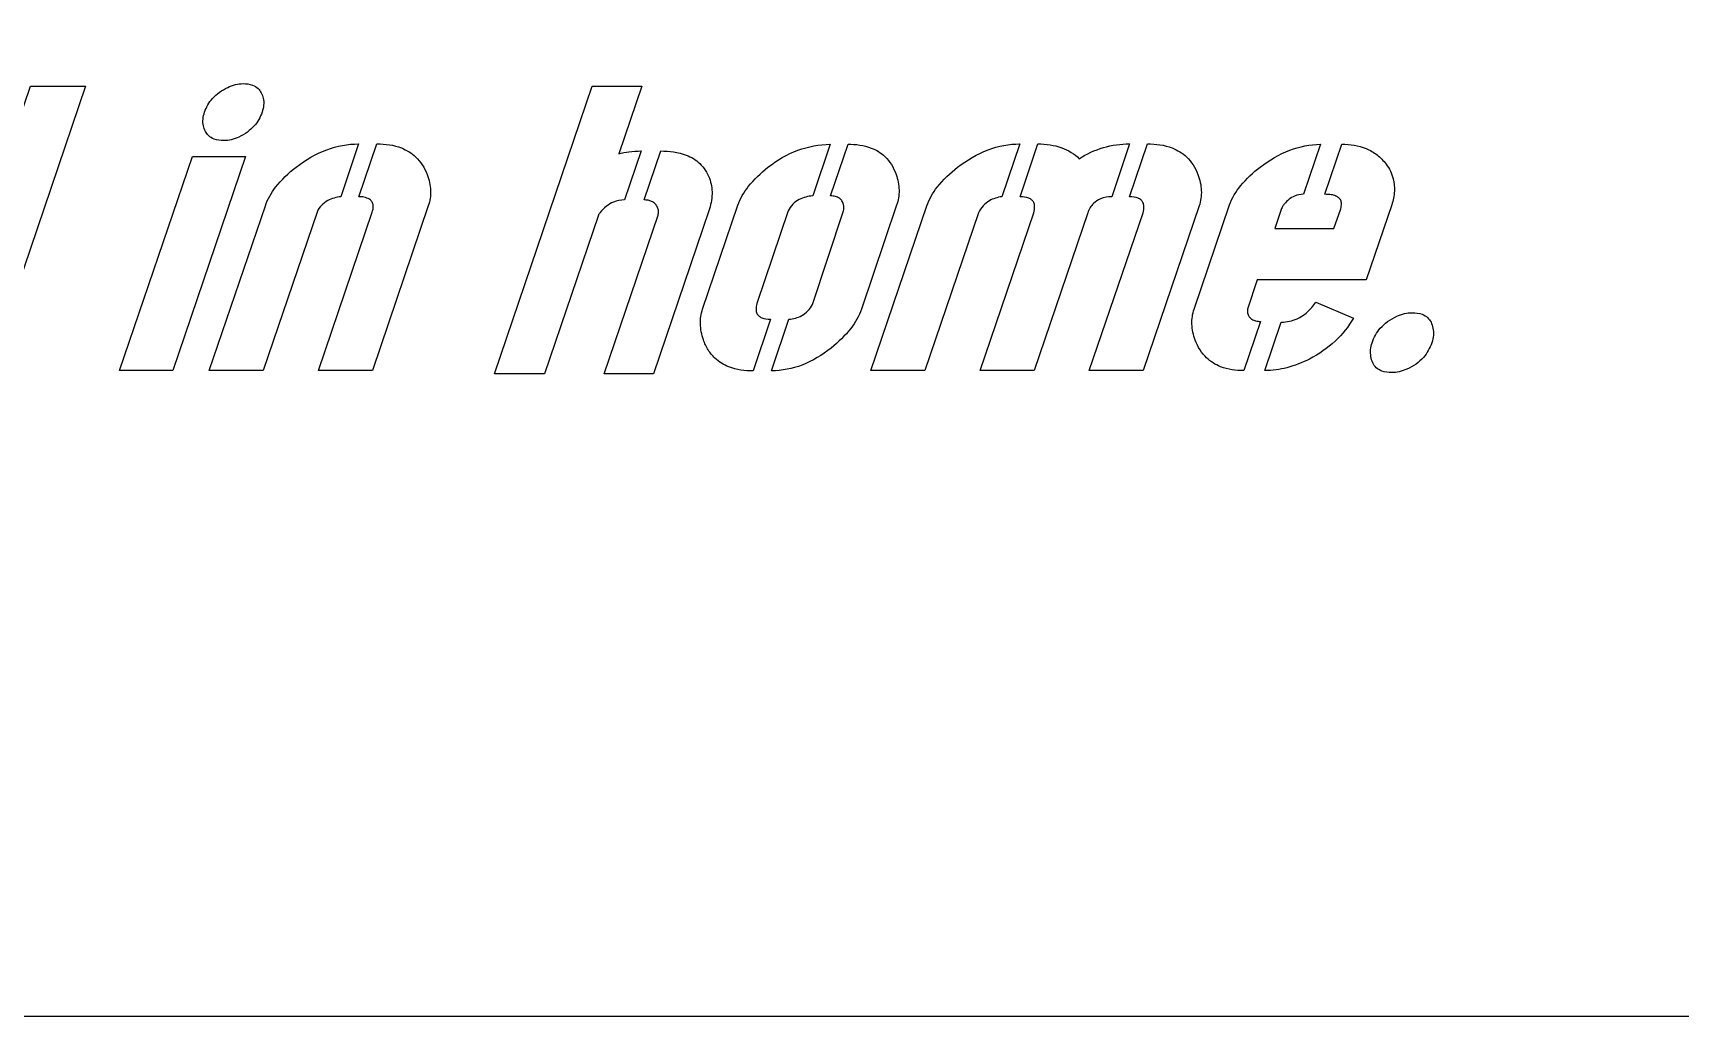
# Model space of a CAD drawing. Header units: inches. Extents: x 3.1 to 35.1, y -33.5 to 2.5.
# Drawn here: x 21.73 to 29.13, y -33.51 to -29.09 of the extents above; entities that cross this region are included whole.
import ezdxf

# ---------------------------------------------------------------- set-up
doc = ezdxf.new("R2010")
doc.units = ezdxf.units.IN
doc.header["$MEASUREMENT"] = 0

msp = doc.modelspace()

# ---------------------------------------------------------------- linework, layer by layer
for p, q in [((23.1893, -29.5871), (23.1093, -29.8246)), ((23.1906, -29.8246), (23.272, -29.5871)), ((25.3091, -29.5885), (25.2304, -29.8206)), ((25.3104, -29.8206), (25.3892, -29.5885)), ((26.1616, -29.5871), (26.0802, -29.8246)), ((26.1629, -29.8246), (26.2429, -29.5871)), ((26.6552, -29.5871), (26.5751, -29.8246)), ((26.6552, -29.8246), (26.7352, -29.5871)), ((27.513, -29.5885), (27.4369, -29.8139)), ((27.533, -29.8139), (27.609, -29.5885)), ((24.4593, -29.6191), (24.3846, -29.8393)), ((24.4727, -29.8393), (24.5474, -29.6191)), ((24.7355, -30.3302), (24.8942, -29.8633)), ((25.121, -29.8886), (24.9796, -30.3048)), ((25.2291, -30.3088), (25.3691, -29.8886)), ((25.6079, -29.8633), (25.4492, -30.3302)), ((26.9447, -30.3302), (27.1034, -29.8619)), ((27.4916, -30.2982), (27.661, -30.3702)), ((25.041, -30.3755), (24.9623, -30.6077)), ((25.045, -30.6077), (25.1237, -30.3755)), ((27.2435, -30.3862), (27.1688, -30.6063)), ((27.2635, -30.6063), (27.3369, -30.3889))]:
    msp.add_line(p, q)
for points in [[(35.1164, 2.4917), (3.1164, 2.4917), (3.1164, -33.5083), (35.1164, -33.5083)], [(21.7152, -29.3283), (21.962, -29.3283), (21.5271, -30.6063), (21.2803, -30.6063)], [(22.4422, -29.6432), (22.681, -29.6432), (22.3542, -30.6063), (22.1141, -30.6063)]]:
    msp.add_lwpolyline(points, close=True)
for points in [[(24.2672, -29.9073), (24.0244, -30.621), (23.8003, -30.621), (24.2392, -29.3283), (24.462, -29.3283), (24.3593, -29.6325)], [(23.0025, -29.894), (22.7611, -30.6063), (22.5183, -30.6063), (22.7704, -29.8659)], [(23.5028, -29.8659), (23.252, -30.6063), (23.0092, -30.6063), (23.2507, -29.894)], [(24.7635, -29.8886), (24.5154, -30.621), (24.2926, -30.621), (24.5354, -29.9073)], [(25.9761, -29.8966), (25.7347, -30.6063), (25.4919, -30.6063), (25.744, -29.8659)], [(26.4671, -29.8966), (26.2256, -30.6063), (25.9828, -30.6063), (26.2243, -29.8966)], [(26.9673, -29.8659), (26.7165, -30.6063), (26.4737, -30.6063), (26.7152, -29.8966)], [(27.8331, -29.8606), (27.7184, -30.1981), (27.2288, -30.1981), (27.1848, -30.3302)], [(27.3382, -29.8779), (27.3075, -29.9673), (27.573, -29.9673), (27.6037, -29.8793)]]:
    msp.add_lwpolyline(points)
for points, knots in [([(22.601, -29.3337), (22.6123, -29.3282), (22.6242, -29.3237), (22.6475, -29.3179), (22.6589, -29.3163), (22.6704, -29.3163)], [0, 0, 0, 0, 0.0957941, 0.0957941, 0.1834106, 0.1834106, 0.1834106, 0.1834106]), ([(22.6704, -29.3163), (22.6847, -29.3163), (22.6995, -29.3181), (22.7222, -29.3269), (22.7306, -29.332), (22.7436, -29.3443), (22.7482, -29.3506), (22.7561, -29.3651), (22.759, -29.3733), (22.7611, -29.3817)], [0, 0, 0, 0, 0.1094762, 0.1094762, 0.1854695, 0.1854695, 0.2454282, 0.2454282, 0.3112231, 0.3112231, 0.3112231, 0.3112231]), ([(22.4969, -29.4444), (22.5048, -29.4217), (22.5165, -29.4013), (22.5516, -29.3621), (22.5752, -29.3459), (22.601, -29.3337)], [0, 0, 0, 0, 0.1827535, 0.1827535, 0.4008304, 0.4008304, 0.4008304, 0.4008304]), ([(22.7611, -29.3817), (22.7629, -29.392), (22.7633, -29.4023), (22.7615, -29.4235), (22.7592, -29.4341), (22.7558, -29.4444)], [0, 0, 0, 0, 0.0795083, 0.0795083, 0.1622016, 0.1622016, 0.1622016, 0.1622016]), ([(22.4916, -29.5058), (22.4898, -29.4958), (22.4894, -29.4858), (22.4912, -29.465), (22.4936, -29.4546), (22.4969, -29.4444)], [0, 0, 0, 0, 0.0769743, 0.0769743, 0.1587379, 0.1587379, 0.1587379, 0.1587379]), ([(22.7558, -29.4444), (22.7479, -29.4674), (22.7362, -29.4881), (22.711, -29.5167), (22.7008, -29.5259), (22.6778, -29.5427), (22.665, -29.5501), (22.6517, -29.5564)], [0, 0, 0, 0, 0.1851039, 0.1851039, 0.2901801, 0.2901801, 0.4024221, 0.4024221, 0.4024221, 0.4024221]), ([(22.5837, -29.5725), (22.569, -29.5725), (22.5538, -29.5706), (22.5307, -29.5619), (22.5222, -29.5568), (22.5091, -29.5444), (22.5043, -29.538), (22.4964, -29.5229), (22.4935, -29.5144), (22.4916, -29.5058)], [0, 0, 0, 0, 0.1120324, 0.1120324, 0.1880617, 0.1880617, 0.2497063, 0.2497063, 0.3173647, 0.3173647, 0.3173647, 0.3173647]), ([(22.6517, -29.5564), (22.6404, -29.5615), (22.6287, -29.5656), (22.6058, -29.571), (22.5948, -29.5725), (22.5837, -29.5725)], [0, 0, 0, 0, 0.0940052, 0.0940052, 0.1788294, 0.1788294, 0.1788294, 0.1788294]), ([(22.9092, -29.6912), (22.9509, -29.659), (22.9965, -29.6322), (23.0922, -29.5966), (23.14, -29.5876), (23.1893, -29.5871)], [0, 0, 0, 0, 0.4017642, 0.4017642, 0.7778119, 0.7778119, 0.7778119, 0.7778119]), ([(23.272, -29.5871), (23.3091, -29.5871), (23.347, -29.5919), (23.406, -29.6148), (23.428, -29.6283), (23.4579, -29.657), (23.4675, -29.6687), (23.4845, -29.695), (23.4916, -29.7095), (23.4975, -29.7245)], [0, 0, 0, 0, 0.2823979, 0.2823979, 0.4822479, 0.4822479, 0.5978415, 0.5978415, 0.7206222, 0.7206222, 0.7206222, 0.7206222]), ([(25.029, -29.6925), (25.0703, -29.6605), (25.1153, -29.634), (25.2111, -29.5985), (25.2593, -29.5894), (25.3091, -29.5885)], [0, 0, 0, 0, 0.3985626, 0.3985626, 0.778081, 0.778081, 0.778081, 0.778081]), ([(25.3892, -29.5885), (25.4244, -29.5885), (25.4606, -29.593), (25.5166, -29.6146), (25.5374, -29.6273), (25.5664, -29.655), (25.576, -29.667), (25.5929, -29.694), (25.5998, -29.709), (25.6053, -29.7245)], [0, 0, 0, 0, 0.2689088, 0.2689088, 0.4572179, 0.4572179, 0.5745393, 0.5745393, 0.6998636, 0.6998636, 0.6998636, 0.6998636]), ([(25.8814, -29.6925), (25.9234, -29.6601), (25.9692, -29.6328), (26.0648, -29.5968), (26.1124, -29.5876), (26.1616, -29.5871)], [0, 0, 0, 0, 0.4041163, 0.4041163, 0.7786933, 0.7786933, 0.7786933, 0.7786933]), ([(26.2429, -29.5871), (26.2791, -29.5875), (26.316, -29.5922), (26.365, -29.6099), (26.3793, -29.6167), (26.4058, -29.6333), (26.4176, -29.6429), (26.4284, -29.6538)], [0, 0, 0, 0, 0.2753872, 0.2753872, 0.3965267, 0.3965267, 0.513347, 0.513347, 0.513347, 0.513347]), ([(26.4284, -29.6538), (26.4623, -29.6321), (26.4985, -29.6152), (26.5756, -29.5925), (26.615, -29.5871), (26.6552, -29.5871)], [0, 0, 0, 0, 0.3068873, 0.3068873, 0.6127293, 0.6127293, 0.6127293, 0.6127293]), ([(26.7352, -29.5871), (26.7726, -29.5871), (26.8109, -29.5919), (26.8704, -29.6149), (26.8925, -29.6285), (26.9225, -29.6572), (26.932, -29.6689), (26.949, -29.6951), (26.9562, -29.7095), (26.962, -29.7245)], [0, 0, 0, 0, 0.285026, 0.285026, 0.4856027, 0.4856027, 0.6010542, 0.6010542, 0.7235263, 0.7235263, 0.7235263, 0.7235263]), ([(27.2421, -29.6912), (27.2829, -29.66), (27.3272, -29.6337), (27.4196, -29.5986), (27.4655, -29.5894), (27.513, -29.5885)], [0, 0, 0, 0, 0.3909347, 0.3909347, 0.7525892, 0.7525892, 0.7525892, 0.7525892]), ([(27.609, -29.5885), (27.6462, -29.5885), (27.6834, -29.5939), (27.7355, -29.6154), (27.752, -29.6249), (27.7825, -29.6486), (27.796, -29.6624), (27.8078, -29.6778)], [0, 0, 0, 0, 0.2832723, 0.2832723, 0.4295154, 0.4295154, 0.577475, 0.577475, 0.577475, 0.577475]), ([(24.3593, -29.6325), (24.3738, -29.6276), (24.3891, -29.6245), (24.4224, -29.6201), (24.4411, -29.6191), (24.4593, -29.6191)], [0, 0, 0, 0, 0.1165146, 0.1165146, 0.2556276, 0.2556276, 0.2556276, 0.2556276]), ([(24.5474, -29.6191), (24.5858, -29.6191), (24.6259, -29.6237), (24.6846, -29.6463), (24.7053, -29.6586), (24.7324, -29.6845), (24.7407, -29.6945), (24.7553, -29.7169), (24.7613, -29.7291), (24.7662, -29.7419)], [0, 0, 0, 0, 0.2927828, 0.2927828, 0.4782269, 0.4782269, 0.5776986, 0.5776986, 0.6814826, 0.6814826, 0.6814826, 0.6814826]), ([(27.8078, -29.6778), (27.8227, -29.6979), (27.8337, -29.7198), (27.8444, -29.7624), (27.846, -29.7811), (27.8437, -29.8206), (27.8394, -29.841), (27.8331, -29.8606)], [0, 0, 0, 0, 0.1902216, 0.1902216, 0.3344606, 0.3344606, 0.4917357, 0.4917357, 0.4917357, 0.4917357]), ([(22.7704, -29.8659), (22.7804, -29.8355), (22.7967, -29.8075), (22.8424, -29.748), (22.8753, -29.7176), (22.9092, -29.6912)], [0, 0, 0, 0, 0.2441904, 0.2441904, 0.571882, 0.571882, 0.571882, 0.571882]), ([(23.4975, -29.7245), (23.5062, -29.7479), (23.5119, -29.7723), (23.5137, -29.8208), (23.5104, -29.8437), (23.5028, -29.8659)], [0, 0, 0, 0, 0.1903067, 0.1903067, 0.3696106, 0.3696106, 0.3696106, 0.3696106]), ([(24.7662, -29.7419), (24.7747, -29.7644), (24.7786, -29.7878), (24.7777, -29.8381), (24.7721, -29.8639), (24.7635, -29.8886)], [0, 0, 0, 0, 0.1837753, 0.1837753, 0.3833824, 0.3833824, 0.3833824, 0.3833824]), ([(24.8942, -29.8633), (24.9046, -29.8327), (24.9213, -29.8046), (24.9662, -29.7469), (24.9971, -29.7179), (25.029, -29.6925)], [0, 0, 0, 0, 0.2461082, 0.2461082, 0.55703, 0.55703, 0.55703, 0.55703]), ([(25.6053, -29.7245), (25.6132, -29.7476), (25.6181, -29.7715), (25.6191, -29.819), (25.6155, -29.8415), (25.6079, -29.8633)], [0, 0, 0, 0, 0.1859529, 0.1859529, 0.3619187, 0.3619187, 0.3619187, 0.3619187]), ([(25.744, -29.8659), (25.7541, -29.8352), (25.7705, -29.8071), (25.816, -29.7481), (25.8482, -29.7184), (25.8814, -29.6925)], [0, 0, 0, 0, 0.2462588, 0.2462588, 0.5676943, 0.5676943, 0.5676943, 0.5676943]), ([(26.962, -29.7245), (26.9708, -29.7479), (26.9764, -29.7723), (26.9782, -29.8208), (26.9749, -29.8437), (26.9673, -29.8659)], [0, 0, 0, 0, 0.1903067, 0.1903067, 0.3696106, 0.3696106, 0.3696106, 0.3696106]), ([(27.1034, -29.8619), (27.115, -29.8306), (27.133, -29.8018), (27.1796, -29.7445), (27.2104, -29.7162), (27.2421, -29.6912)], [0, 0, 0, 0, 0.2547163, 0.2547163, 0.5628556, 0.5628556, 0.5628556, 0.5628556]), ([(23.1093, -29.8246), (23.0889, -29.827), (23.0687, -29.8322), (23.0402, -29.8479), (23.0307, -29.8551), (23.0143, -29.8729), (23.0077, -29.8829), (23.0025, -29.894)], [0, 0, 0, 0, 0.1560635, 0.1560635, 0.2476513, 0.2476513, 0.3401971, 0.3401971, 0.3401971, 0.3401971]), ([(23.208, -29.8259), (23.2052, -29.8255), (23.2024, -29.8251), (23.1967, -29.8247), (23.1936, -29.8246), (23.1906, -29.8246)], [0, 0, 0, 0, 0.02131891, 0.02131891, 0.04418836, 0.04418836, 0.04418836, 0.04418836]), ([(23.2507, -29.894), (23.2535, -29.8858), (23.2556, -29.8767), (23.2555, -29.8627), (23.2546, -29.8575), (23.2508, -29.8484), (23.2483, -29.8447), (23.2415, -29.8379), (23.2371, -29.8351), (23.2249, -29.8293), (23.2163, -29.8272), (23.208, -29.8259)], [0, 0, 0, 0, 0.0660233, 0.0660233, 0.1066, 0.1066, 0.1410144, 0.1410144, 0.1800168, 0.1800168, 0.2438574, 0.2438574, 0.2438574, 0.2438574]), ([(25.2304, -29.8206), (25.2095, -29.8226), (25.1883, -29.8274), (25.1588, -29.8427), (25.1491, -29.8498), (25.1324, -29.8675), (25.1259, -29.8775), (25.121, -29.8886)], [0, 0, 0, 0, 0.160242, 0.160242, 0.2527267, 0.2527267, 0.3450006, 0.3450006, 0.3450006, 0.3450006]), ([(25.3691, -29.8886), (25.3705, -29.8792), (25.3709, -29.8693), (25.3676, -29.854), (25.3654, -29.8483), (25.3588, -29.8387), (25.3549, -29.8349), (25.3451, -29.8283), (25.3392, -29.8259), (25.3258, -29.8221), (25.318, -29.821), (25.3104, -29.8206)], [0, 0, 0, 0, 0.072211, 0.072211, 0.1189479, 0.1189479, 0.1607822, 0.1607822, 0.2089887, 0.2089887, 0.2667635, 0.2667635, 0.2667635, 0.2667635]), ([(26.0802, -29.8246), (26.0607, -29.8274), (26.0417, -29.833), (26.0142, -29.8491), (26.0048, -29.8566), (25.9883, -29.8749), (25.9815, -29.8853), (25.9761, -29.8966)], [0, 0, 0, 0, 0.1500702, 0.1500702, 0.2426059, 0.2426059, 0.337849, 0.337849, 0.337849, 0.337849]), ([(26.2243, -29.8966), (26.2269, -29.8875), (26.2287, -29.8775), (26.2278, -29.8622), (26.2266, -29.8565), (26.222, -29.8468), (26.2191, -29.843), (26.2114, -29.836), (26.2066, -29.8333), (26.1903, -29.8265), (26.1766, -29.8248), (26.1629, -29.8246)], [0, 0, 0, 0, 0.0724177, 0.0724177, 0.1166207, 0.1166207, 0.1538066, 0.1538066, 0.1953886, 0.1953886, 0.2880466, 0.2880466, 0.2880466, 0.2880466]), ([(26.5751, -29.8246), (26.5577, -29.8249), (26.5401, -29.8275), (26.5121, -29.839), (26.5015, -29.8459), (26.4869, -29.8606), (26.482, -29.8669), (26.4735, -29.8809), (26.4699, -29.8886), (26.4671, -29.8966)], [0, 0, 0, 0, 0.1328396, 0.1328396, 0.2305965, 0.2305965, 0.290834, 0.290834, 0.355567, 0.355567, 0.355567, 0.355567]), ([(26.7152, -29.8966), (26.7178, -29.8874), (26.7196, -29.8773), (26.7188, -29.8619), (26.7176, -29.8562), (26.713, -29.8466), (26.7101, -29.8427), (26.7025, -29.8358), (26.6978, -29.8331), (26.6818, -29.8265), (26.6685, -29.8248), (26.6552, -29.8246)], [0, 0, 0, 0, 0.0728905, 0.0728905, 0.117186, 0.117186, 0.1542473, 0.1542473, 0.1953136, 0.1953136, 0.2857089, 0.2857089, 0.2857089, 0.2857089]), ([(27.4369, -29.8139), (27.4228, -29.8139), (27.4091, -29.8163), (27.3872, -29.8254), (27.3791, -29.8303), (27.3636, -29.8425), (27.3565, -29.8499), (27.3502, -29.8579)], [0, 0, 0, 0, 0.1076722, 0.1076722, 0.1801889, 0.1801889, 0.2580855, 0.2580855, 0.2580855, 0.2580855]), ([(27.6037, -29.8793), (27.606, -29.8716), (27.6076, -29.8633), (27.607, -29.8503), (27.6059, -29.8454), (27.6019, -29.8368), (27.5993, -29.8333), (27.5921, -29.8267), (27.5875, -29.8239), (27.5759, -29.8189), (27.5685, -29.8171), (27.552, -29.8144), (27.5423, -29.8139), (27.533, -29.8139)], [0, 0, 0, 0, 0.0608787, 0.0608787, 0.0994011, 0.0994011, 0.1331243, 0.1331243, 0.173307, 0.173307, 0.2293628, 0.2293628, 0.3002935, 0.3002935, 0.3002935, 0.3002935]), ([(24.2739, -29.8966), (24.2724, -29.8985), (24.2708, -29.9006), (24.2686, -29.9042), (24.2677, -29.9058), (24.2672, -29.9073)], [0, 0, 0, 0, 0.01826507, 0.01826507, 0.03200885, 0.03200885, 0.03200885, 0.03200885]), ([(24.3846, -29.8393), (24.3675, -29.8393), (24.3511, -29.8425), (24.3238, -29.8538), (24.3132, -29.8603), (24.2925, -29.8763), (24.2827, -29.8861), (24.2739, -29.8966)], [0, 0, 0, 0, 0.1301316, 0.1301316, 0.225091, 0.225091, 0.3297407, 0.3297407, 0.3297407, 0.3297407]), ([(24.5234, -29.8579), (24.5186, -29.8528), (24.513, -29.8488), (24.5017, -29.8435), (24.4964, -29.8419), (24.485, -29.8397), (24.4788, -29.8393), (24.4727, -29.8393)], [0, 0, 0, 0, 0.0533999, 0.0533999, 0.0950708, 0.0950708, 0.1419359, 0.1419359, 0.1419359, 0.1419359]), ([(24.5354, -29.9073), (24.5373, -29.9013), (24.538, -29.8952), (24.537, -29.8835), (24.5355, -29.8783), (24.5307, -29.8678), (24.5273, -29.8626), (24.5234, -29.8579)], [0, 0, 0, 0, 0.0477213, 0.0477213, 0.0894301, 0.0894301, 0.1359555, 0.1359555, 0.1359555, 0.1359555]), ([(27.3502, -29.8579), (27.3474, -29.8611), (27.3447, -29.8646), (27.3407, -29.8713), (27.3392, -29.8746), (27.3382, -29.8779)], [0, 0, 0, 0, 0.03242563, 0.03242563, 0.0592663, 0.0592663, 0.0592663, 0.0592663]), ([(24.7395, -30.4676), (24.7315, -30.4446), (24.7265, -30.4208), (24.7251, -30.3739), (24.7283, -30.3517), (24.7355, -30.3302)], [0, 0, 0, 0, 0.1849979, 0.1849979, 0.3579647, 0.3579647, 0.3579647, 0.3579647]), ([(24.9796, -30.3048), (24.977, -30.3137), (24.9752, -30.3234), (24.976, -30.3384), (24.9772, -30.3439), (24.9817, -30.3534), (24.9845, -30.3571), (24.992, -30.364), (24.9967, -30.3667), (25.0131, -30.3736), (25.027, -30.3753), (25.041, -30.3755)], [0, 0, 0, 0, 0.0704499, 0.0704499, 0.1135772, 0.1135772, 0.1499857, 0.1499857, 0.1909354, 0.1909354, 0.2848872, 0.2848872, 0.2848872, 0.2848872]), ([(25.1237, -30.3755), (25.1435, -30.3735), (25.1634, -30.3687), (25.1915, -30.3538), (25.2009, -30.3468), (25.2173, -30.3295), (25.2239, -30.3197), (25.2291, -30.3088)], [0, 0, 0, 0, 0.1521388, 0.1521388, 0.2423655, 0.2423655, 0.3335814, 0.3335814, 0.3335814, 0.3335814]), ([(25.4492, -30.3302), (25.4389, -30.3617), (25.422, -30.3906), (25.3766, -30.4496), (25.3454, -30.4791), (25.3131, -30.5049)], [0, 0, 0, 0, 0.2524055, 0.2524055, 0.5679557, 0.5679557, 0.5679557, 0.5679557]), ([(26.95, -30.4689), (26.9416, -30.4459), (26.9363, -30.422), (26.9344, -30.3745), (26.9375, -30.3521), (26.9447, -30.3302)], [0, 0, 0, 0, 0.1864938, 0.1864938, 0.3619601, 0.3619601, 0.3619601, 0.3619601]), ([(27.1848, -30.3302), (27.184, -30.3373), (27.1842, -30.3447), (27.1875, -30.3566), (27.1898, -30.3613), (27.1962, -30.3695), (27.2001, -30.3728), (27.2098, -30.3786), (27.2156, -30.3809), (27.2286, -30.3845), (27.2361, -30.3856), (27.2435, -30.3862)], [0, 0, 0, 0, 0.0546635, 0.0546635, 0.0945088, 0.0945088, 0.1339953, 0.1339953, 0.1804319, 0.1804319, 0.2366498, 0.2366498, 0.2366498, 0.2366498]), ([(27.3369, -30.3889), (27.3615, -30.3882), (27.3853, -30.3834), (27.4245, -30.3659), (27.4397, -30.3558), (27.4681, -30.3303), (27.4808, -30.3148), (27.4916, -30.2982)], [0, 0, 0, 0, 0.1875295, 0.1875295, 0.3274403, 0.3274403, 0.4788506, 0.4788506, 0.4788506, 0.4788506]), ([(27.8558, -30.3622), (27.867, -30.3571), (27.8785, -30.353), (27.9019, -30.3476), (27.9135, -30.3462), (27.9252, -30.3462)], [0, 0, 0, 0, 0.0935755, 0.0935755, 0.1828118, 0.1828118, 0.1828118, 0.1828118]), ([(27.9252, -30.3462), (27.9401, -30.3462), (27.9555, -30.348), (27.9789, -30.3568), (27.9874, -30.3619), (28.0009, -30.3746), (28.0059, -30.3814), (28.014, -30.3973), (28.0168, -30.4064), (28.0186, -30.4156)], [0, 0, 0, 0, 0.1136982, 0.1136982, 0.1900142, 0.1900142, 0.2547564, 0.2547564, 0.3261584, 0.3261584, 0.3261584, 0.3261584]), ([(27.661, -30.3702), (27.639, -30.4089), (27.6115, -30.4433), (27.5445, -30.5058), (27.5054, -30.5324), (27.4636, -30.5543)], [0, 0, 0, 0, 0.3390638, 0.3390638, 0.6988259, 0.6988259, 0.6988259, 0.6988259]), ([(27.7451, -30.4809), (27.7531, -30.4568), (27.7652, -30.435), (27.7917, -30.4046), (27.8027, -30.3947), (27.8276, -30.3767), (27.8414, -30.3688), (27.8558, -30.3622)], [0, 0, 0, 0, 0.1937666, 0.1937666, 0.3069037, 0.3069037, 0.4277902, 0.4277902, 0.4277902, 0.4277902]), ([(28.0186, -30.4156), (28.0208, -30.426), (28.0214, -30.4366), (28.0196, -30.4588), (28.017, -30.47), (28.0132, -30.4809)], [0, 0, 0, 0, 0.0814767, 0.0814767, 0.1693928, 0.1693928, 0.1693928, 0.1693928]), ([(24.9623, -30.6077), (24.9257, -30.6077), (24.8882, -30.6031), (24.8304, -30.5809), (24.8091, -30.568), (24.7793, -30.5396), (24.7694, -30.5272), (24.752, -30.4992), (24.745, -30.4837), (24.7395, -30.4676)], [0, 0, 0, 0, 0.2783594, 0.2783594, 0.4708585, 0.4708585, 0.592179, 0.592179, 0.7216749, 0.7216749, 0.7216749, 0.7216749]), ([(27.1688, -30.6063), (27.1332, -30.6063), (27.0969, -30.6017), (27.0401, -30.5796), (27.0188, -30.5666), (26.9895, -30.5383), (26.9799, -30.5263), (26.9628, -30.4993), (26.9557, -30.4844), (26.95, -30.4689)], [0, 0, 0, 0, 0.2710846, 0.2710846, 0.4640273, 0.4640273, 0.5815354, 0.5815354, 0.7070764, 0.7070764, 0.7070764, 0.7070764]), ([(27.7397, -30.5436), (27.738, -30.5334), (27.7375, -30.523), (27.7393, -30.5018), (27.7416, -30.4912), (27.7451, -30.4809)], [0, 0, 0, 0, 0.0795083, 0.0795083, 0.1622016, 0.1622016, 0.1622016, 0.1622016]), ([(28.0132, -30.4809), (28.0049, -30.5054), (27.9926, -30.5278), (27.9657, -30.5584), (27.9546, -30.5682), (27.9295, -30.5859), (27.9157, -30.5935), (27.9012, -30.5997)], [0, 0, 0, 0, 0.1972018, 0.1972018, 0.3107818, 0.3107818, 0.4309668, 0.4309668, 0.4309668, 0.4309668]), ([(25.3131, -30.5049), (25.2735, -30.5366), (25.2301, -30.5632), (25.1384, -30.5983), (25.0925, -30.6072), (25.045, -30.6077)], [0, 0, 0, 0, 0.3865927, 0.3865927, 0.7484413, 0.7484413, 0.7484413, 0.7484413]), ([(27.4636, -30.5543), (27.4312, -30.5707), (27.3973, -30.5842), (27.3299, -30.6017), (27.2969, -30.6063), (27.2635, -30.6063)], [0, 0, 0, 0, 0.2765005, 0.2765005, 0.5311561, 0.5311561, 0.5311561, 0.5311561]), ([(27.8331, -30.6157), (27.8183, -30.6157), (27.8029, -30.6139), (27.7797, -30.6051), (27.7712, -30.6001), (27.7572, -30.587), (27.752, -30.5795), (27.7439, -30.5625), (27.7413, -30.5531), (27.7397, -30.5436)], [0, 0, 0, 0, 0.1130637, 0.1130637, 0.1888995, 0.1888995, 0.2590292, 0.2590292, 0.3322696, 0.3322696, 0.3322696, 0.3322696]), ([(27.9012, -30.5997), (27.8899, -30.6047), (27.8782, -30.6088), (27.8553, -30.6142), (27.8443, -30.6157), (27.8331, -30.6157)], [0, 0, 0, 0, 0.0940052, 0.0940052, 0.1788294, 0.1788294, 0.1788294, 0.1788294])]:
    msp.add_open_spline(points, degree=3, knots=knots)

doc.saveas('drawing.dxf')
